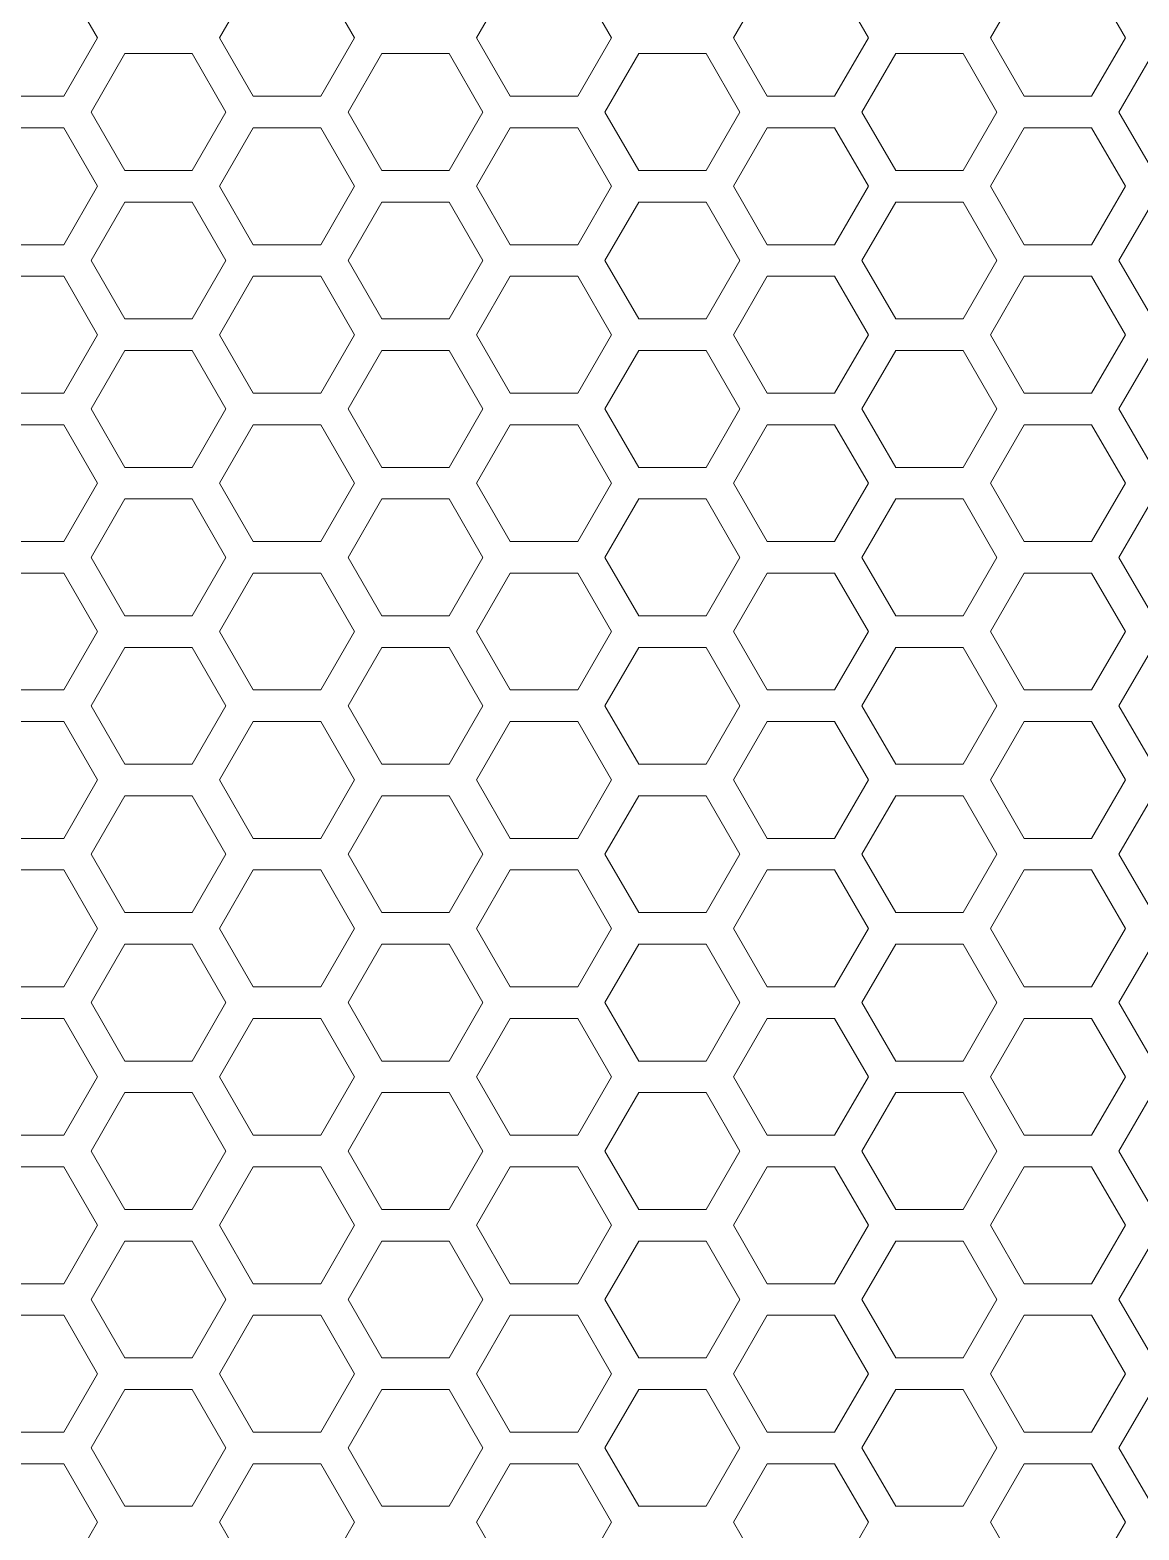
# Model space of a CAD drawing. Header units: millimetres. Extents: x 0 to 140, y -17 to 195.
# Drawn here: x 55.91 to 60.39, y 100.73 to 106.79 of the extents above; entities that cross this region are included whole.
import ezdxf

# ---------------------------------------------------------------- set-up
doc = ezdxf.new("R2010")
doc.units = ezdxf.units.MM
doc.layers.add('4203-42785_1_0', color=7, linetype='Continuous')

# ---------------------------------------------------------------- blocks, each defined once
blk = doc.blocks.new('a')
at = {"layer": '4203-42785_1_0', "color": 0, "linetype": 'ByBlock', "lineweight": 9}
for p, q in [((1509.2795, 427.7575), (1509.1728, 427.9424)), ((1509.7726, 427.9424), (1509.6659, 427.7575)), ((1510.0928, 427.7575), (1509.9861, 427.9424)), ((1510.5859, 427.9424), (1510.4792, 427.7575)), ((1510.9061, 427.7575), (1510.7994, 427.9424)), ((1511.3992, 427.9424), (1511.2925, 427.7575)), ((1511.7193, 427.7575), (1511.6126, 427.9424)), ((1512.2124, 427.9424), (1512.1057, 427.7575)), ((1512.5326, 427.7575), (1512.4259, 427.9424)), ((1509.1728, 427.5726), (1509.2795, 427.7575)), ((1509.6659, 427.7575), (1509.7726, 427.5726)), ((1509.9861, 427.5726), (1510.0928, 427.7575)), ((1510.4792, 427.7575), (1510.5859, 427.5726)), ((1510.7994, 427.5726), (1510.9061, 427.7575)), ((1511.2925, 427.7575), (1511.3992, 427.5726)), ((1511.6126, 427.5726), (1511.7193, 427.7575)), ((1512.1057, 427.7575), (1512.2124, 427.5726)), ((1512.4259, 427.5726), (1512.5326, 427.7575)), ((1509.366, 427.7076), (1509.2593, 427.5227)), ((1509.5794, 427.7076), (1509.366, 427.7076)), ((1509.6862, 427.5227), (1509.5794, 427.7076)), ((1510.1793, 427.7076), (1510.0725, 427.5227)), ((1510.3927, 427.7076), (1510.1793, 427.7076)), ((1510.4994, 427.5227), (1510.3927, 427.7076)), ((1510.9926, 427.7076), (1510.8858, 427.5227)), ((1511.206, 427.7076), (1510.9926, 427.7076)), ((1511.3127, 427.5227), (1511.206, 427.7076)), ((1511.8058, 427.7076), (1511.6991, 427.5227)), ((1512.0192, 427.7076), (1511.8058, 427.7076)), ((1512.1259, 427.5227), (1512.0192, 427.7076)), ((1512.6191, 427.7076), (1512.5124, 427.5227)), ((1508.9594, 427.5726), (1509.1728, 427.5726)), ((1509.7726, 427.5726), (1509.9861, 427.5726)), ((1510.5859, 427.5726), (1510.7994, 427.5726)), ((1511.3992, 427.5726), (1511.6126, 427.5726)), ((1512.2124, 427.5726), (1512.4259, 427.5726)), ((1509.2593, 427.5227), (1509.366, 427.3379)), ((1509.5794, 427.3379), (1509.6862, 427.5227)), ((1510.0725, 427.5227), (1510.1793, 427.3379)), ((1510.3927, 427.3379), (1510.4994, 427.5227)), ((1510.8858, 427.5227), (1510.9926, 427.3379)), ((1511.206, 427.3379), (1511.3127, 427.5227)), ((1511.6991, 427.5227), (1511.8058, 427.3379)), ((1512.0192, 427.3379), (1512.1259, 427.5227)), ((1512.5124, 427.5227), (1512.6191, 427.3379)), ((1509.1728, 427.4728), (1508.9594, 427.4728)), ((1509.2795, 427.288), (1509.1728, 427.4728)), ((1509.7726, 427.4728), (1509.6659, 427.288)), ((1509.9861, 427.4728), (1509.7726, 427.4728)), ((1510.0928, 427.288), (1509.9861, 427.4728)), ((1510.5859, 427.4728), (1510.4792, 427.288)), ((1510.7994, 427.4728), (1510.5859, 427.4728)), ((1510.9061, 427.288), (1510.7994, 427.4728)), ((1511.3992, 427.4728), (1511.2925, 427.288)), ((1511.6126, 427.4728), (1511.3992, 427.4728)), ((1511.7193, 427.288), (1511.6126, 427.4728)), ((1512.2124, 427.4728), (1512.1057, 427.288)), ((1512.4259, 427.4728), (1512.2124, 427.4728)), ((1512.5326, 427.288), (1512.4259, 427.4728)), ((1509.366, 427.3379), (1509.5794, 427.3379)), ((1510.1793, 427.3379), (1510.3927, 427.3379)), ((1510.9926, 427.3379), (1511.206, 427.3379)), ((1511.8058, 427.3379), (1512.0192, 427.3379)), ((1509.1728, 427.1031), (1509.2795, 427.288)), ((1509.6659, 427.288), (1509.7726, 427.1031)), ((1509.9861, 427.1031), (1510.0928, 427.288)), ((1510.4792, 427.288), (1510.5859, 427.1031)), ((1510.7994, 427.1031), (1510.9061, 427.288)), ((1511.2925, 427.288), (1511.3992, 427.1031)), ((1511.6126, 427.1031), (1511.7193, 427.288)), ((1512.1057, 427.288), (1512.2124, 427.1031)), ((1512.4259, 427.1031), (1512.5326, 427.288)), ((1509.366, 427.238), (1509.2593, 427.0532)), ((1509.5794, 427.238), (1509.366, 427.238)), ((1509.6862, 427.0532), (1509.5794, 427.238)), ((1510.1793, 427.238), (1510.0725, 427.0532)), ((1510.3927, 427.238), (1510.1793, 427.238)), ((1510.4994, 427.0532), (1510.3927, 427.238)), ((1510.9926, 427.238), (1510.8858, 427.0532)), ((1511.206, 427.238), (1510.9926, 427.238)), ((1511.3127, 427.0532), (1511.206, 427.238)), ((1511.8058, 427.238), (1511.6991, 427.0532)), ((1512.0192, 427.238), (1511.8058, 427.238)), ((1512.1259, 427.0532), (1512.0192, 427.238)), ((1512.6191, 427.238), (1512.5124, 427.0532)), ((1508.9594, 427.1031), (1509.1728, 427.1031)), ((1509.7726, 427.1031), (1509.9861, 427.1031)), ((1510.5859, 427.1031), (1510.7994, 427.1031)), ((1511.3992, 427.1031), (1511.6126, 427.1031)), ((1512.2124, 427.1031), (1512.4259, 427.1031)), ((1509.2593, 427.0532), (1509.366, 426.8683)), ((1509.5794, 426.8683), (1509.6862, 427.0532)), ((1510.0725, 427.0532), (1510.1793, 426.8683)), ((1510.3927, 426.8683), (1510.4994, 427.0532)), ((1510.8858, 427.0532), (1510.9926, 426.8683)), ((1511.206, 426.8683), (1511.3127, 427.0532)), ((1511.6991, 427.0532), (1511.8058, 426.8683)), ((1512.0192, 426.8683), (1512.1259, 427.0532)), ((1512.5124, 427.0532), (1512.6191, 426.8683)), ((1509.1728, 427.0033), (1508.9594, 427.0033)), ((1509.2795, 426.8184), (1509.1728, 427.0033)), ((1509.7726, 427.0033), (1509.6659, 426.8184)), ((1509.9861, 427.0033), (1509.7726, 427.0033)), ((1510.0928, 426.8184), (1509.9861, 427.0033)), ((1510.5859, 427.0033), (1510.4792, 426.8184)), ((1510.7994, 427.0033), (1510.5859, 427.0033)), ((1510.9061, 426.8184), (1510.7994, 427.0033)), ((1511.3992, 427.0033), (1511.2925, 426.8184)), ((1511.6126, 427.0033), (1511.3992, 427.0033)), ((1511.7193, 426.8184), (1511.6126, 427.0033)), ((1512.2124, 427.0033), (1512.1057, 426.8184)), ((1512.4259, 427.0033), (1512.2124, 427.0033)), ((1512.5326, 426.8184), (1512.4259, 427.0033)), ((1509.366, 426.8683), (1509.5794, 426.8683)), ((1510.1793, 426.8683), (1510.3927, 426.8683)), ((1510.9926, 426.8683), (1511.206, 426.8683)), ((1511.8058, 426.8683), (1512.0192, 426.8683)), ((1509.1728, 426.6335), (1509.2795, 426.8184)), ((1509.6659, 426.8184), (1509.7726, 426.6335)), ((1509.9861, 426.6335), (1510.0928, 426.8184)), ((1510.4792, 426.8184), (1510.5859, 426.6335)), ((1510.7994, 426.6335), (1510.9061, 426.8184)), ((1511.2925, 426.8184), (1511.3992, 426.6335)), ((1511.6126, 426.6335), (1511.7193, 426.8184)), ((1512.1057, 426.8184), (1512.2124, 426.6335)), ((1512.4259, 426.6335), (1512.5326, 426.8184)), ((1509.366, 426.7685), (1509.2593, 426.5836)), ((1509.5794, 426.7685), (1509.366, 426.7685)), ((1509.6862, 426.5836), (1509.5794, 426.7685)), ((1510.1793, 426.7685), (1510.0725, 426.5836)), ((1510.3927, 426.7685), (1510.1793, 426.7685)), ((1510.4994, 426.5836), (1510.3927, 426.7685)), ((1510.9926, 426.7685), (1510.8858, 426.5836)), ((1511.206, 426.7685), (1510.9926, 426.7685)), ((1511.3127, 426.5836), (1511.206, 426.7685)), ((1511.8058, 426.7685), (1511.6991, 426.5836)), ((1512.0192, 426.7685), (1511.8058, 426.7685)), ((1512.1259, 426.5836), (1512.0192, 426.7685)), ((1512.6191, 426.7685), (1512.5124, 426.5836)), ((1508.9594, 426.6335), (1509.1728, 426.6335)), ((1509.7726, 426.6335), (1509.9861, 426.6335)), ((1510.5859, 426.6335), (1510.7994, 426.6335)), ((1511.3992, 426.6335), (1511.6126, 426.6335)), ((1512.2124, 426.6335), (1512.4259, 426.6335)), ((1509.2593, 426.5836), (1509.366, 426.3988)), ((1509.5794, 426.3988), (1509.6862, 426.5836)), ((1510.0725, 426.5836), (1510.1793, 426.3988)), ((1510.3927, 426.3988), (1510.4994, 426.5836)), ((1510.8858, 426.5836), (1510.9926, 426.3988)), ((1511.206, 426.3988), (1511.3127, 426.5836)), ((1511.6991, 426.5836), (1511.8058, 426.3988)), ((1512.0192, 426.3988), (1512.1259, 426.5836)), ((1512.5124, 426.5836), (1512.6191, 426.3988)), ((1509.1728, 426.5337), (1508.9594, 426.5337)), ((1509.2795, 426.3489), (1509.1728, 426.5337)), ((1509.7726, 426.5337), (1509.6659, 426.3489)), ((1509.9861, 426.5337), (1509.7726, 426.5337)), ((1510.0928, 426.3489), (1509.9861, 426.5337)), ((1510.5859, 426.5337), (1510.4792, 426.3489)), ((1510.7994, 426.5337), (1510.5859, 426.5337)), ((1510.9061, 426.3489), (1510.7994, 426.5337)), ((1511.3992, 426.5337), (1511.2925, 426.3489)), ((1511.6126, 426.5337), (1511.3992, 426.5337)), ((1511.7193, 426.3489), (1511.6126, 426.5337)), ((1512.2124, 426.5337), (1512.1057, 426.3489)), ((1512.4259, 426.5337), (1512.2124, 426.5337)), ((1512.5326, 426.3489), (1512.4259, 426.5337)), ((1509.366, 426.3988), (1509.5794, 426.3988)), ((1510.1793, 426.3988), (1510.3927, 426.3988)), ((1510.9926, 426.3988), (1511.206, 426.3988)), ((1511.8058, 426.3988), (1512.0192, 426.3988)), ((1509.1728, 426.164), (1509.2795, 426.3489)), ((1509.6659, 426.3489), (1509.7726, 426.164)), ((1509.9861, 426.164), (1510.0928, 426.3489)), ((1510.4792, 426.3489), (1510.5859, 426.164)), ((1510.7994, 426.164), (1510.9061, 426.3489)), ((1511.2925, 426.3489), (1511.3992, 426.164)), ((1511.6126, 426.164), (1511.7193, 426.3489)), ((1512.1057, 426.3489), (1512.2124, 426.164)), ((1512.4259, 426.164), (1512.5326, 426.3489)), ((1509.366, 426.299), (1509.2593, 426.1141)), ((1509.5794, 426.299), (1509.366, 426.299)), ((1509.6862, 426.1141), (1509.5794, 426.299)), ((1510.1793, 426.299), (1510.0725, 426.1141)), ((1510.3927, 426.299), (1510.1793, 426.299)), ((1510.4994, 426.1141), (1510.3927, 426.299)), ((1510.9926, 426.299), (1510.8858, 426.1141)), ((1511.206, 426.299), (1510.9926, 426.299)), ((1511.3127, 426.1141), (1511.206, 426.299)), ((1511.8058, 426.299), (1511.6991, 426.1141)), ((1512.0192, 426.299), (1511.8058, 426.299)), ((1512.1259, 426.1141), (1512.0192, 426.299)), ((1512.6191, 426.299), (1512.5124, 426.1141)), ((1508.9594, 426.164), (1509.1728, 426.164)), ((1509.7726, 426.164), (1509.9861, 426.164)), ((1510.5859, 426.164), (1510.7994, 426.164)), ((1511.3992, 426.164), (1511.6126, 426.164)), ((1512.2124, 426.164), (1512.4259, 426.164)), ((1509.2593, 426.1141), (1509.366, 425.9292)), ((1509.5794, 425.9292), (1509.6862, 426.1141)), ((1510.0725, 426.1141), (1510.1793, 425.9292)), ((1510.3927, 425.9292), (1510.4994, 426.1141)), ((1510.8858, 426.1141), (1510.9926, 425.9292)), ((1511.206, 425.9292), (1511.3127, 426.1141)), ((1511.6991, 426.1141), (1511.8058, 425.9292)), ((1512.0192, 425.9292), (1512.1259, 426.1141)), ((1512.5124, 426.1141), (1512.6191, 425.9292)), ((1509.1728, 426.0642), (1508.9594, 426.0642)), ((1509.2795, 425.8793), (1509.1728, 426.0642)), ((1509.7726, 426.0642), (1509.6659, 425.8793)), ((1509.9861, 426.0642), (1509.7726, 426.0642)), ((1510.0928, 425.8793), (1509.9861, 426.0642)), ((1510.5859, 426.0642), (1510.4792, 425.8793)), ((1510.7994, 426.0642), (1510.5859, 426.0642)), ((1510.9061, 425.8793), (1510.7994, 426.0642)), ((1511.3992, 426.0642), (1511.2925, 425.8793)), ((1511.6126, 426.0642), (1511.3992, 426.0642)), ((1511.7193, 425.8793), (1511.6126, 426.0642)), ((1512.2124, 426.0642), (1512.1057, 425.8793)), ((1512.4259, 426.0642), (1512.2124, 426.0642)), ((1512.5326, 425.8793), (1512.4259, 426.0642)), ((1509.366, 425.9292), (1509.5794, 425.9292)), ((1510.1793, 425.9292), (1510.3927, 425.9292)), ((1510.9926, 425.9292), (1511.206, 425.9292)), ((1511.8058, 425.9292), (1512.0192, 425.9292)), ((1509.1728, 425.6945), (1509.2795, 425.8793)), ((1509.6659, 425.8793), (1509.7726, 425.6945)), ((1509.9861, 425.6945), (1510.0928, 425.8793)), ((1510.4792, 425.8793), (1510.5859, 425.6945)), ((1510.7994, 425.6945), (1510.9061, 425.8793)), ((1511.2925, 425.8793), (1511.3992, 425.6945)), ((1511.6126, 425.6945), (1511.7193, 425.8793)), ((1512.1057, 425.8793), (1512.2124, 425.6945)), ((1512.4259, 425.6945), (1512.5326, 425.8793)), ((1509.366, 425.8294), (1509.2593, 425.6446)), ((1509.5794, 425.8294), (1509.366, 425.8294)), ((1509.6862, 425.6446), (1509.5794, 425.8294)), ((1510.1793, 425.8294), (1510.0725, 425.6446)), ((1510.3927, 425.8294), (1510.1793, 425.8294)), ((1510.4994, 425.6446), (1510.3927, 425.8294)), ((1510.9926, 425.8294), (1510.8858, 425.6446)), ((1511.206, 425.8294), (1510.9926, 425.8294)), ((1511.3127, 425.6446), (1511.206, 425.8294)), ((1511.8058, 425.8294), (1511.6991, 425.6446)), ((1512.0192, 425.8294), (1511.8058, 425.8294)), ((1512.1259, 425.6446), (1512.0192, 425.8294)), ((1512.6191, 425.8294), (1512.5124, 425.6446)), ((1508.9594, 425.6945), (1509.1728, 425.6945)), ((1509.7726, 425.6945), (1509.9861, 425.6945)), ((1510.5859, 425.6945), (1510.7994, 425.6945)), ((1511.3992, 425.6945), (1511.6126, 425.6945)), ((1512.2124, 425.6945), (1512.4259, 425.6945)), ((1509.2593, 425.6446), (1509.366, 425.4597)), ((1509.5794, 425.4597), (1509.6862, 425.6446)), ((1510.0725, 425.6446), (1510.1793, 425.4597)), ((1510.3927, 425.4597), (1510.4994, 425.6446)), ((1510.8858, 425.6446), (1510.9926, 425.4597)), ((1511.206, 425.4597), (1511.3127, 425.6446)), ((1511.6991, 425.6446), (1511.8058, 425.4597)), ((1512.0192, 425.4597), (1512.1259, 425.6446)), ((1512.5124, 425.6446), (1512.6191, 425.4597)), ((1509.1728, 425.5946), (1508.9594, 425.5946)), ((1509.2795, 425.4098), (1509.1728, 425.5946)), ((1509.7726, 425.5946), (1509.6659, 425.4098)), ((1509.9861, 425.5946), (1509.7726, 425.5946)), ((1510.0928, 425.4098), (1509.9861, 425.5946)), ((1510.5859, 425.5946), (1510.4792, 425.4098)), ((1510.7994, 425.5946), (1510.5859, 425.5946)), ((1510.9061, 425.4098), (1510.7994, 425.5946)), ((1511.3992, 425.5946), (1511.2925, 425.4098)), ((1511.6126, 425.5946), (1511.3992, 425.5946)), ((1511.7193, 425.4098), (1511.6126, 425.5946)), ((1512.2124, 425.5946), (1512.1057, 425.4098)), ((1512.4259, 425.5946), (1512.2124, 425.5946)), ((1512.5326, 425.4098), (1512.4259, 425.5946)), ((1509.366, 425.4597), (1509.5794, 425.4597)), ((1510.1793, 425.4597), (1510.3927, 425.4597)), ((1510.9926, 425.4597), (1511.206, 425.4597)), ((1511.8058, 425.4597), (1512.0192, 425.4597)), ((1509.1728, 425.2249), (1509.2795, 425.4098)), ((1509.6659, 425.4098), (1509.7726, 425.2249)), ((1509.9861, 425.2249), (1510.0928, 425.4098)), ((1510.4792, 425.4098), (1510.5859, 425.2249)), ((1510.7994, 425.2249), (1510.9061, 425.4098)), ((1511.2925, 425.4098), (1511.3992, 425.2249)), ((1511.6126, 425.2249), (1511.7193, 425.4098)), ((1512.1057, 425.4098), (1512.2124, 425.2249)), ((1512.4259, 425.2249), (1512.5326, 425.4098)), ((1509.366, 425.3599), (1509.2593, 425.175)), ((1509.5794, 425.3599), (1509.366, 425.3599)), ((1509.6862, 425.175), (1509.5794, 425.3599)), ((1510.1793, 425.3599), (1510.0725, 425.175)), ((1510.3927, 425.3599), (1510.1793, 425.3599)), ((1510.4994, 425.175), (1510.3927, 425.3599)), ((1510.9926, 425.3599), (1510.8858, 425.175)), ((1511.206, 425.3599), (1510.9926, 425.3599)), ((1511.3127, 425.175), (1511.206, 425.3599)), ((1511.8058, 425.3599), (1511.6991, 425.175)), ((1512.0192, 425.3599), (1511.8058, 425.3599)), ((1512.1259, 425.175), (1512.0192, 425.3599)), ((1512.6191, 425.3599), (1512.5124, 425.175)), ((1508.9594, 425.2249), (1509.1728, 425.2249)), ((1509.7726, 425.2249), (1509.9861, 425.2249)), ((1510.5859, 425.2249), (1510.7994, 425.2249)), ((1511.3992, 425.2249), (1511.6126, 425.2249)), ((1512.2124, 425.2249), (1512.4259, 425.2249)), ((1509.2593, 425.175), (1509.366, 424.9901)), ((1509.5794, 424.9901), (1509.6862, 425.175)), ((1510.0725, 425.175), (1510.1793, 424.9901)), ((1510.3927, 424.9901), (1510.4994, 425.175)), ((1510.8858, 425.175), (1510.9926, 424.9901)), ((1511.206, 424.9901), (1511.3127, 425.175)), ((1511.6991, 425.175), (1511.8058, 424.9901)), ((1512.0192, 424.9901), (1512.1259, 425.175)), ((1512.5124, 425.175), (1512.6191, 424.9901)), ((1509.1728, 425.1251), (1508.9594, 425.1251)), ((1509.2795, 424.9402), (1509.1728, 425.1251)), ((1509.7726, 425.1251), (1509.6659, 424.9402)), ((1509.9861, 425.1251), (1509.7726, 425.1251)), ((1510.0928, 424.9402), (1509.9861, 425.1251)), ((1510.5859, 425.1251), (1510.4792, 424.9402)), ((1510.7994, 425.1251), (1510.5859, 425.1251)), ((1510.9061, 424.9402), (1510.7994, 425.1251)), ((1511.3992, 425.1251), (1511.2925, 424.9402)), ((1511.6126, 425.1251), (1511.3992, 425.1251)), ((1511.7193, 424.9402), (1511.6126, 425.1251)), ((1512.2124, 425.1251), (1512.1057, 424.9402)), ((1512.4259, 425.1251), (1512.2124, 425.1251)), ((1512.5326, 424.9402), (1512.4259, 425.1251)), ((1509.366, 424.9901), (1509.5794, 424.9901)), ((1510.1793, 424.9901), (1510.3927, 424.9901)), ((1510.9926, 424.9901), (1511.206, 424.9901)), ((1511.8058, 424.9901), (1512.0192, 424.9901)), ((1509.1728, 424.7554), (1509.2795, 424.9402)), ((1509.6659, 424.9402), (1509.7726, 424.7554)), ((1509.9861, 424.7554), (1510.0928, 424.9402)), ((1510.4792, 424.9402), (1510.5859, 424.7554)), ((1510.7994, 424.7554), (1510.9061, 424.9402)), ((1511.2925, 424.9402), (1511.3992, 424.7554)), ((1511.6126, 424.7554), (1511.7193, 424.9402)), ((1512.1057, 424.9402), (1512.2124, 424.7554)), ((1512.4259, 424.7554), (1512.5326, 424.9402)), ((1509.366, 424.8903), (1509.2593, 424.7055)), ((1509.5794, 424.8903), (1509.366, 424.8903)), ((1509.6862, 424.7055), (1509.5794, 424.8903)), ((1510.1793, 424.8903), (1510.0725, 424.7055)), ((1510.3927, 424.8903), (1510.1793, 424.8903)), ((1510.4994, 424.7055), (1510.3927, 424.8903)), ((1510.9926, 424.8903), (1510.8858, 424.7055)), ((1511.206, 424.8903), (1510.9926, 424.8903)), ((1511.3127, 424.7055), (1511.206, 424.8903)), ((1511.8058, 424.8903), (1511.6991, 424.7055)), ((1512.0192, 424.8903), (1511.8058, 424.8903)), ((1512.1259, 424.7055), (1512.0192, 424.8903)), ((1512.6191, 424.8903), (1512.5124, 424.7055)), ((1508.9594, 424.7554), (1509.1728, 424.7554)), ((1509.7726, 424.7554), (1509.9861, 424.7554)), ((1510.5859, 424.7554), (1510.7994, 424.7554)), ((1511.3992, 424.7554), (1511.6126, 424.7554)), ((1512.2124, 424.7554), (1512.4259, 424.7554)), ((1509.2593, 424.7055), (1509.366, 424.5206)), ((1509.5794, 424.5206), (1509.6862, 424.7055)), ((1510.0725, 424.7055), (1510.1793, 424.5206)), ((1510.3927, 424.5206), (1510.4994, 424.7055)), ((1510.8858, 424.7055), (1510.9926, 424.5206)), ((1511.206, 424.5206), (1511.3127, 424.7055)), ((1511.6991, 424.7055), (1511.8058, 424.5206)), ((1512.0192, 424.5206), (1512.1259, 424.7055)), ((1512.5124, 424.7055), (1512.6191, 424.5206)), ((1509.1728, 424.6556), (1508.9594, 424.6556)), ((1509.2795, 424.4707), (1509.1728, 424.6556)), ((1509.7726, 424.6556), (1509.6659, 424.4707)), ((1509.9861, 424.6556), (1509.7726, 424.6556)), ((1510.0928, 424.4707), (1509.9861, 424.6556)), ((1510.5859, 424.6556), (1510.4792, 424.4707)), ((1510.7994, 424.6556), (1510.5859, 424.6556)), ((1510.9061, 424.4707), (1510.7994, 424.6556)), ((1511.3992, 424.6556), (1511.2925, 424.4707)), ((1511.6126, 424.6556), (1511.3992, 424.6556)), ((1511.7193, 424.4707), (1511.6126, 424.6556)), ((1512.2124, 424.6556), (1512.1057, 424.4707)), ((1512.4259, 424.6556), (1512.2124, 424.6556)), ((1512.5326, 424.4707), (1512.4259, 424.6556)), ((1509.366, 424.5206), (1509.5794, 424.5206)), ((1510.1793, 424.5206), (1510.3927, 424.5206)), ((1510.9926, 424.5206), (1511.206, 424.5206)), ((1511.8058, 424.5206), (1512.0192, 424.5206)), ((1509.1728, 424.2858), (1509.2795, 424.4707)), ((1509.6659, 424.4707), (1509.7726, 424.2858)), ((1509.9861, 424.2858), (1510.0928, 424.4707)), ((1510.4792, 424.4707), (1510.5859, 424.2858)), ((1510.7994, 424.2858), (1510.9061, 424.4707)), ((1511.2925, 424.4707), (1511.3992, 424.2858)), ((1511.6126, 424.2858), (1511.7193, 424.4707)), ((1512.1057, 424.4707), (1512.2124, 424.2858)), ((1512.4259, 424.2858), (1512.5326, 424.4707)), ((1509.366, 424.4208), (1509.2593, 424.2359)), ((1509.5794, 424.4208), (1509.366, 424.4208)), ((1509.6862, 424.2359), (1509.5794, 424.4208)), ((1510.1793, 424.4208), (1510.0725, 424.2359)), ((1510.3927, 424.4208), (1510.1793, 424.4208)), ((1510.4994, 424.2359), (1510.3927, 424.4208)), ((1510.9926, 424.4208), (1510.8858, 424.2359)), ((1511.206, 424.4208), (1510.9926, 424.4208)), ((1511.3127, 424.2359), (1511.206, 424.4208)), ((1511.8058, 424.4208), (1511.6991, 424.2359)), ((1512.0192, 424.4208), (1511.8058, 424.4208)), ((1512.1259, 424.2359), (1512.0192, 424.4208)), ((1512.6191, 424.4208), (1512.5124, 424.2359)), ((1508.9594, 424.2858), (1509.1728, 424.2858)), ((1509.7726, 424.2858), (1509.9861, 424.2858)), ((1510.5859, 424.2858), (1510.7994, 424.2858)), ((1511.3992, 424.2858), (1511.6126, 424.2858)), ((1512.2124, 424.2858), (1512.4259, 424.2858)), ((1509.2593, 424.2359), (1509.366, 424.0511)), ((1509.5794, 424.0511), (1509.6862, 424.2359)), ((1510.0725, 424.2359), (1510.1793, 424.0511)), ((1510.3927, 424.0511), (1510.4994, 424.2359)), ((1510.8858, 424.2359), (1510.9926, 424.0511)), ((1511.206, 424.0511), (1511.3127, 424.2359)), ((1511.6991, 424.2359), (1511.8058, 424.0511)), ((1512.0192, 424.0511), (1512.1259, 424.2359)), ((1512.5124, 424.2359), (1512.6191, 424.0511)), ((1509.1728, 424.186), (1508.9594, 424.186)), ((1509.2795, 424.0011), (1509.1728, 424.186)), ((1509.7726, 424.186), (1509.6659, 424.0011)), ((1509.9861, 424.186), (1509.7726, 424.186)), ((1510.0928, 424.0011), (1509.9861, 424.186)), ((1510.5859, 424.186), (1510.4792, 424.0011)), ((1510.7994, 424.186), (1510.5859, 424.186)), ((1510.9061, 424.0011), (1510.7994, 424.186)), ((1511.3992, 424.186), (1511.2925, 424.0011)), ((1511.6126, 424.186), (1511.3992, 424.186)), ((1511.7193, 424.0011), (1511.6126, 424.186)), ((1512.2124, 424.186), (1512.1057, 424.0011)), ((1512.4259, 424.186), (1512.2124, 424.186)), ((1512.5326, 424.0011), (1512.4259, 424.186)), ((1509.366, 424.0511), (1509.5794, 424.0511)), ((1510.1793, 424.0511), (1510.3927, 424.0511)), ((1510.9926, 424.0511), (1511.206, 424.0511)), ((1511.8058, 424.0511), (1512.0192, 424.0511)), ((1509.1728, 423.8163), (1509.2795, 424.0011)), ((1509.6659, 424.0011), (1509.7726, 423.8163)), ((1509.9861, 423.8163), (1510.0928, 424.0011)), ((1510.4792, 424.0011), (1510.5859, 423.8163)), ((1510.7994, 423.8163), (1510.9061, 424.0011)), ((1511.2925, 424.0011), (1511.3992, 423.8163)), ((1511.6126, 423.8163), (1511.7193, 424.0011)), ((1512.1057, 424.0011), (1512.2124, 423.8163)), ((1512.4259, 423.8163), (1512.5326, 424.0011)), ((1509.366, 423.9512), (1509.2593, 423.7664)), ((1509.5794, 423.9512), (1509.366, 423.9512)), ((1509.6862, 423.7664), (1509.5794, 423.9512)), ((1510.1793, 423.9512), (1510.0725, 423.7664)), ((1510.3927, 423.9512), (1510.1793, 423.9512)), ((1510.4994, 423.7664), (1510.3927, 423.9512)), ((1510.9926, 423.9512), (1510.8858, 423.7664)), ((1511.206, 423.9512), (1510.9926, 423.9512)), ((1511.3127, 423.7664), (1511.206, 423.9512)), ((1511.8058, 423.9512), (1511.6991, 423.7664)), ((1512.0192, 423.9512), (1511.8058, 423.9512)), ((1512.1259, 423.7664), (1512.0192, 423.9512)), ((1512.6191, 423.9512), (1512.5124, 423.7664)), ((1508.9594, 423.8163), (1509.1728, 423.8163)), ((1509.7726, 423.8163), (1509.9861, 423.8163)), ((1510.5859, 423.8163), (1510.7994, 423.8163)), ((1511.3992, 423.8163), (1511.6126, 423.8163)), ((1512.2124, 423.8163), (1512.4259, 423.8163)), ((1509.2593, 423.7664), (1509.366, 423.5815)), ((1509.5794, 423.5815), (1509.6862, 423.7664)), ((1510.0725, 423.7664), (1510.1793, 423.5815)), ((1510.3927, 423.5815), (1510.4994, 423.7664)), ((1510.8858, 423.7664), (1510.9926, 423.5815)), ((1511.206, 423.5815), (1511.3127, 423.7664)), ((1511.6991, 423.7664), (1511.8058, 423.5815)), ((1512.0192, 423.5815), (1512.1259, 423.7664)), ((1512.5124, 423.7664), (1512.6191, 423.5815)), ((1509.1728, 423.7165), (1508.9594, 423.7165)), ((1509.2795, 423.5316), (1509.1728, 423.7165)), ((1509.7726, 423.7165), (1509.6659, 423.5316)), ((1509.9861, 423.7165), (1509.7726, 423.7165)), ((1510.0928, 423.5316), (1509.9861, 423.7165)), ((1510.5859, 423.7165), (1510.4792, 423.5316)), ((1510.7994, 423.7165), (1510.5859, 423.7165)), ((1510.9061, 423.5316), (1510.7994, 423.7165)), ((1511.3992, 423.7165), (1511.2925, 423.5316)), ((1511.6126, 423.7165), (1511.3992, 423.7165)), ((1511.7193, 423.5316), (1511.6126, 423.7165)), ((1512.2124, 423.7165), (1512.1057, 423.5316)), ((1512.4259, 423.7165), (1512.2124, 423.7165)), ((1512.5326, 423.5316), (1512.4259, 423.7165)), ((1509.366, 423.5815), (1509.5794, 423.5815)), ((1510.1793, 423.5815), (1510.3927, 423.5815)), ((1510.9926, 423.5815), (1511.206, 423.5815)), ((1511.8058, 423.5815), (1512.0192, 423.5815)), ((1509.1728, 423.3467), (1509.2795, 423.5316)), ((1509.6659, 423.5316), (1509.7726, 423.3467)), ((1509.9861, 423.3467), (1510.0928, 423.5316)), ((1510.4792, 423.5316), (1510.5859, 423.3467)), ((1510.7994, 423.3467), (1510.9061, 423.5316)), ((1511.2925, 423.5316), (1511.3992, 423.3467)), ((1511.6126, 423.3467), (1511.7193, 423.5316)), ((1512.1057, 423.5316), (1512.2124, 423.3467)), ((1512.4259, 423.3467), (1512.5326, 423.5316)), ((1509.366, 423.4817), (1509.2593, 423.2968)), ((1509.5794, 423.4817), (1509.366, 423.4817)), ((1509.6862, 423.2968), (1509.5794, 423.4817)), ((1510.1793, 423.4817), (1510.0725, 423.2968)), ((1510.3927, 423.4817), (1510.1793, 423.4817)), ((1510.4994, 423.2968), (1510.3927, 423.4817)), ((1510.9926, 423.4817), (1510.8858, 423.2968)), ((1511.206, 423.4817), (1510.9926, 423.4817)), ((1511.3127, 423.2968), (1511.206, 423.4817)), ((1511.8058, 423.4817), (1511.6991, 423.2968)), ((1512.0192, 423.4817), (1511.8058, 423.4817)), ((1512.1259, 423.2968), (1512.0192, 423.4817)), ((1512.6191, 423.4817), (1512.5124, 423.2968)), ((1508.9594, 423.3467), (1509.1728, 423.3467)), ((1509.7726, 423.3467), (1509.9861, 423.3467)), ((1510.5859, 423.3467), (1510.7994, 423.3467)), ((1511.3992, 423.3467), (1511.6126, 423.3467)), ((1512.2124, 423.3467), (1512.4259, 423.3467)), ((1509.2593, 423.2968), (1509.366, 423.112)), ((1509.5794, 423.112), (1509.6862, 423.2968)), ((1510.0725, 423.2968), (1510.1793, 423.112)), ((1510.3927, 423.112), (1510.4994, 423.2968)), ((1510.8858, 423.2968), (1510.9926, 423.112)), ((1511.206, 423.112), (1511.3127, 423.2968)), ((1511.6991, 423.2968), (1511.8058, 423.112)), ((1512.0192, 423.112), (1512.1259, 423.2968)), ((1512.5124, 423.2968), (1512.6191, 423.112)), ((1509.1728, 423.2469), (1508.9594, 423.2469)), ((1509.2795, 423.0621), (1509.1728, 423.2469)), ((1509.7726, 423.2469), (1509.6659, 423.0621)), ((1509.9861, 423.2469), (1509.7726, 423.2469)), ((1510.0928, 423.0621), (1509.9861, 423.2469)), ((1510.5859, 423.2469), (1510.4792, 423.0621)), ((1510.7994, 423.2469), (1510.5859, 423.2469)), ((1510.9061, 423.0621), (1510.7994, 423.2469)), ((1511.3992, 423.2469), (1511.2925, 423.0621)), ((1511.6126, 423.2469), (1511.3992, 423.2469)), ((1511.7193, 423.0621), (1511.6126, 423.2469)), ((1512.2124, 423.2469), (1512.1057, 423.0621)), ((1512.4259, 423.2469), (1512.2124, 423.2469)), ((1512.5326, 423.0621), (1512.4259, 423.2469)), ((1509.366, 423.112), (1509.5794, 423.112)), ((1510.1793, 423.112), (1510.3927, 423.112)), ((1510.9926, 423.112), (1511.206, 423.112)), ((1511.8058, 423.112), (1512.0192, 423.112)), ((1509.1728, 422.8772), (1509.2795, 423.0621)), ((1509.6659, 423.0621), (1509.7726, 422.8772)), ((1509.9861, 422.8772), (1510.0928, 423.0621)), ((1510.4792, 423.0621), (1510.5859, 422.8772)), ((1510.7994, 422.8772), (1510.9061, 423.0621)), ((1511.2925, 423.0621), (1511.3992, 422.8772)), ((1511.6126, 422.8772), (1511.7193, 423.0621)), ((1512.1057, 423.0621), (1512.2124, 422.8772)), ((1512.4259, 422.8772), (1512.5326, 423.0621))]:
    blk.add_line(p, q, dxfattribs=at)

msp = doc.modelspace()

# ---------------------------------------------------------------- block references
at = {"lineweight": 15, "xscale": 1.275468447124703, "yscale": 1.275468447124703, "zscale": 1.275468447124703}
msp.add_blockref('a', (-1868.8528, -438.8363), dxfattribs=at)

doc.saveas('drawing.dxf')
